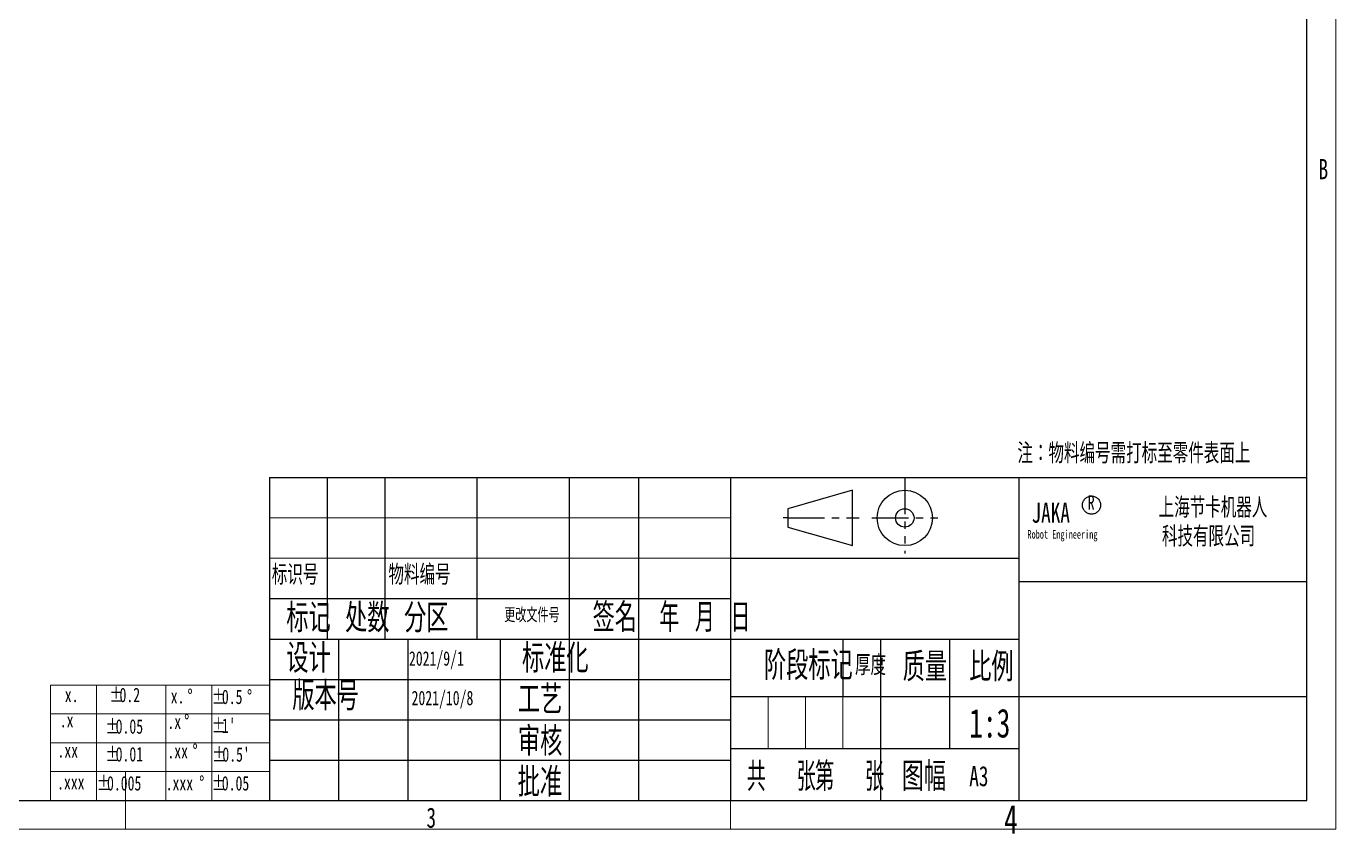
# Model space of a CAD drawing. Header units: millimetres. Extents: x 0 to 420, y -1 to 297.
# Drawn here: x 192.8 to 420, y -0.8 to 139.3 of the extents above; entities that cross this region are included whole.
import ezdxf

# ---------------------------------------------------------------- set-up
doc = ezdxf.new("R2010")
doc.units = ezdxf.units.MM
doc.linetypes.add('CENTERX2', pattern=[20.32, 12.7, -2.54, 2.54, -2.54])
doc.linetypes.add('PHANTOM', pattern=[12.7, 6.35, -1.27, 1.27, -1.27, 1.27, -1.27])
for name, color, linetype in [('中心线层', 7, 'CENTERX2'), ('文字层', 7, 'Continuous'), ('标注层', 7, 'Continuous')]:
    doc.layers.add(name, color=color, linetype=linetype)
doc.styles.add('SLDTEXTSTYLE0', font='TXT', dxfattribs={"width": 0.7})
doc.styles.add('SLDTEXTSTYLE1', font='TXT', dxfattribs={"width": 0.7, "bigfont": 'bigfont'})
doc.styles.add('SLDTEXTSTYLE2', font='TXT', dxfattribs={"width": 0.62, "bigfont": 'bigfont'})
doc.styles.add('SLDTEXTSTYLE3', font='TXT', dxfattribs={"width": 0.6, "bigfont": 'bigfont'})

# ---------------------------------------------------------------- blocks, each defined once
blk = doc.blocks.new('SW_NOTE_0')
at = {"layer": '文字层', "color": 0, "char_height": 3.5, "attachment_point": 2, "style": 'SLDTEXTSTYLE1'}
for s, insert in [('\\M+18FE3\\M+18A43节卡\\M+18AF7\\M+18AED\\M+1906C', (16.08, 4.51)), ('\\M+189C8\\M+18B5A\\M+1974C\\M+18CC0\\M+18CF6\\M+18E69', (15.31, -0.49))]:
    blk.add_mtext(s, dxfattribs=dict(at, insert=insert))
blk = doc.blocks.new('SW_NOTE_1')
at = {"color": 0, "linetype": 'Continuous', "lineweight": 18, "char_height": 2.5, "attachment_point": 1, "style": 'SLDTEXTSTYLE0'}
for s, insert in [('%%p', (0, 3.22)), ('0.05', (1.75, 3.22))]:
    blk.add_mtext(s, dxfattribs=dict(at, insert=insert))
blk = doc.blocks.new('SW_NOTE_2')
at = {"color": 0, "linetype": 'Continuous', "lineweight": 18, "char_height": 2.5, "attachment_point": 1, "style": 'SLDTEXTSTYLE0'}
for s, insert in [('%%p', (0, 3.22)), ("0.5'", (1.75, 3.22))]:
    blk.add_mtext(s, dxfattribs=dict(at, insert=insert))
blk = doc.blocks.new('SW_NOTE_3')
at = {"color": 0, "linetype": 'Continuous', "lineweight": 18, "char_height": 2.5, "attachment_point": 1, "style": 'SLDTEXTSTYLE0'}
for s, insert in [('%%p', (0, 3.22)), ("1'", (1.75, 3.22))]:
    blk.add_mtext(s, dxfattribs=dict(at, insert=insert))
blk = doc.blocks.new('SW_NOTE_4')
at = {"color": 0, "linetype": 'Continuous', "lineweight": 18, "char_height": 2.5, "attachment_point": 1, "style": 'SLDTEXTSTYLE0'}
for s, insert in [('x.', (0, 3.22)), ('%%d', (2.91, 3.22))]:
    blk.add_mtext(s, dxfattribs=dict(at, insert=insert))
blk = doc.blocks.new('SW_NOTE_5')
at = {"color": 0, "linetype": 'Continuous', "lineweight": 18, "char_height": 2.5, "attachment_point": 1, "style": 'SLDTEXTSTYLE0'}
for s, insert in [('.xxx', (0, 3.22)), ('%%d', (5.82, 3.22))]:
    blk.add_mtext(s, dxfattribs=dict(at, insert=insert))
blk = doc.blocks.new('SW_NOTE_6')
at = {"color": 0, "linetype": 'Continuous', "lineweight": 18, "char_height": 2.5, "attachment_point": 1, "style": 'SLDTEXTSTYLE0'}
for s, insert in [('.xx', (0, 3.22)), ('%%d', (4.36, 3.22))]:
    blk.add_mtext(s, dxfattribs=dict(at, insert=insert))
blk = doc.blocks.new('SW_NOTE_7')
at = {"color": 0, "linetype": 'Continuous', "lineweight": 18, "char_height": 2.5, "attachment_point": 1, "style": 'SLDTEXTSTYLE0'}
for s, insert in [('.x', (0, 3.22)), ('%%d', (2.91, 3.22))]:
    blk.add_mtext(s, dxfattribs=dict(at, insert=insert))
blk = doc.blocks.new('SW_NOTE_8')
at = {"color": 0, "linetype": 'Continuous', "lineweight": 18, "char_height": 2.5, "attachment_point": 1, "style": 'SLDTEXTSTYLE0'}
for s, insert in [('%%p', (0, 3.22)), ('0.5', (1.75, 3.22)), ('%%d', (6.11, 3.22))]:
    blk.add_mtext(s, dxfattribs=dict(at, insert=insert))
blk = doc.blocks.new('SW_NOTE_9')
at = {"color": 0, "linetype": 'Continuous', "lineweight": 18, "char_height": 2.5, "attachment_point": 1, "style": 'SLDTEXTSTYLE0'}
for s, insert in [('%%p', (0, 3.22)), ('0.005', (1.75, 3.22))]:
    blk.add_mtext(s, dxfattribs=dict(at, insert=insert))
blk = doc.blocks.new('SW_NOTE_10')
at = {"color": 0, "linetype": 'Continuous', "lineweight": 18, "char_height": 2.5, "attachment_point": 1, "style": 'SLDTEXTSTYLE0'}
for s, insert in [('%%p', (0, 3.22)), ('0.01', (1.75, 3.22))]:
    blk.add_mtext(s, dxfattribs=dict(at, insert=insert))
blk = doc.blocks.new('SW_NOTE_11')
at = {"color": 0, "linetype": 'Continuous', "lineweight": 18, "char_height": 2.5, "attachment_point": 1, "style": 'SLDTEXTSTYLE0'}
for s, insert in [('%%p', (0, 3.22)), ('0.05', (1.75, 3.22))]:
    blk.add_mtext(s, dxfattribs=dict(at, insert=insert))
blk = doc.blocks.new('SW_NOTE_12')
at = {"color": 0, "linetype": 'Continuous', "lineweight": 18, "char_height": 2.5, "attachment_point": 1, "style": 'SLDTEXTSTYLE0'}
for s, insert in [('%%p', (0, 3.22)), ('0.2', (1.75, 3.22))]:
    blk.add_mtext(s, dxfattribs=dict(at, insert=insert))

msp = doc.modelspace()

# ---------------------------------------------------------------- linework, layer by layer
at = {"color": 190, "linetype": 'Continuous', "lineweight": 25}
for p, q in [((415, 5), (415, 292)), ((25, 5), (415, 5))]:
    msp.add_line(p, q, dxfattribs=at)
at = {"color": 1, "linetype": 'Continuous', "lineweight": 18}
for p, q in [((420, 0), (420, 148.5)), ((235, 54), (315, 54)), ((235, 47), (315, 47)), ((321.5, 23), (321.5, 14)), ((328, 23), (328, 14)), ((334.5, 23), (334.5, 14)), ((0, 0), (420, 0))]:
    msp.add_line(p, q, dxfattribs=at)
at = {"color": 1, "linetype": 'Continuous', "lineweight": 25}
for p, q in [((235, 61), (415, 61)), ((235, 61), (235, 5)), ((245, 61), (245, 33)), ((255, 61), (255, 33)), ((271, 61), (271, 33)), ((287, 61), (287, 5)), ((299, 61), (299, 5)), ((315, 61), (315, 5)), ((365, 61), (365, 33)), ((365, 43), (415, 43)), ((235, 40), (315, 40)), ((235, 33), (365, 33)), ((247, 33), (247, 5)), ((259, 33), (259, 5)), ((275, 33), (275, 5)), ((340.9862, 33), (340.9862, 23)), ((353, 33), (353, 23)), ((365, 33), (365, 5)), ((235, 26), (315, 26)), ((315, 23), (415, 23)), ((340.9862, 23), (340.9862, 14)), ((353, 23), (353, 14)), ((235, 19), (315, 19)), ((315, 14), (365, 14)), ((340.9862, 14), (340.9862, 5)), ((235, 12), (315, 12))]:
    msp.add_line(p, q, dxfattribs=at)
at = {"color": 190, "linetype": 'Continuous', "lineweight": 18}
for p, q in [((235, 25), (197, 25)), ((197, 25), (197, 20)), ((205, 20), (205, 25)), ((217, 20), (217, 25)), ((225, 20), (225, 25)), ((235, 25), (235, 5)), ((197, 5), (197, 20)), ((197, 20), (235, 20)), ((205, 20), (205, 5)), ((217, 20), (217, 5)), ((225, 20), (225, 5)), ((197, 15), (235, 15)), ((235, 10), (197, 10)), ((210, 5), (210, 10)), ((197, 5), (235, 5)), ((210, 0), (210, 5))]:
    msp.add_line(p, q, dxfattribs=at)
at = {"color": 7, "linetype": 'Continuous', "lineweight": 18}
msp.add_line((315, 5), (315, 0), dxfattribs=at)
at = {"layer": '中心线层', "color": 1}
msp.add_line((334.5, 33), (334.5, 23), dxfattribs=at)
at = {"layer": '中心线层', "color": 11}
msp.add_circle((377.6244, 56.2314), 1.5752, dxfattribs=at)
at = {"layer": '文字层', "linetype": 'PHANTOM'}
for p, q in [((345.2251, 61.0137), (345.2251, 47.8106)), ((324.9394, 54), (336.1394, 54)), ((339.5117, 54), (351.7082, 54))]:
    msp.add_line(p, q, dxfattribs=at)
at = {"layer": '文字层'}
for p, q in [((336.1394, 58.8), (324.9394, 55.6)), ((336.1394, 49.2), (336.1394, 58.8)), ((324.9394, 55.6), (324.9394, 52.4)), ((324.9394, 54), (324.1179, 54)), ((324.9394, 52.4), (336.1394, 49.2)), ((336.1394, 54), (337.321, 54))]:
    msp.add_line(p, q, dxfattribs=at)
for radius in [4.8, 1.6]:
    msp.add_circle((345.2251, 54), radius, dxfattribs=at)
at = {"layer": '标注层', "color": 1}
msp.add_line((315, 47), (365, 47), dxfattribs=at)

# ---------------------------------------------------------------- block references
at = {"color": 190, "linetype": 'Continuous', "lineweight": 18}
for name, p in [('SW_NOTE_12', (207.2405, 21.325)), ('SW_NOTE_4', (217.8766, 21.0981)), ('SW_NOTE_8', (225, 21)), ('SW_NOTE_11', (206.5703, 15.8598)), ('SW_NOTE_7', (217.2993, 16.6959)), ('SW_NOTE_3', (225, 16)), ('SW_NOTE_10', (206.5703, 11.0377)), ('SW_NOTE_6', (217.2993, 11.5721)), ('SW_NOTE_2', (225.0843, 11)), ('SW_NOTE_9', (205.0738, 6.004)), ('SW_NOTE_5', (217, 6.0314)), ('SW_NOTE_1', (224.9863, 6))]:
    msp.add_blockref(name, p, dxfattribs=at)
at = {"layer": '文字层', "color": 4}
msp.add_blockref('SW_NOTE_0', (382.6123, 53.0272), dxfattribs=at)

# ---------------------------------------------------------------- texts
at = {"color": 5, "linetype": 'Continuous', "lineweight": 18, "attachment_point": 2, "style": 'SLDTEXTSTYLE0'}
for s, insert, char_height in [('B', (417.8431, 116.2617), 3.5), ('3', (263.0742, 3.7617), 3.5), ('4', (363.6404, 4.2061), 5)]:
    msp.add_mtext(s, dxfattribs=dict(at, insert=insert, char_height=char_height))
at = {"color": 4, "linetype": 'Continuous', "lineweight": 18, "attachment_point": 2}
for s, insert, char_height, style in [('标记', (241.7811, 39.1502), 5, 'SLDTEXTSTYLE1'), ('处\\M+19094', (251.9753, 39.1502), 5, 'SLDTEXTSTYLE1'), ('\\M+195AA\\M+18BE6', (262.2095, 39.1502), 5, 'SLDTEXTSTYLE1'), ('\\M+18D58\\M+189FC\\M+195B6\\M+18C8F\\M+18D86', (280.5372, 38.4075), 2.5, 'SLDTEXTSTYLE1'), ('签\\M+196BC', (294.913, 39.2163), 5, 'SLDTEXTSTYLE1'), ('\\M+1944E \\M+18C8E \\M+193FA', (310.5359, 39.2163), 5, 'SLDTEXTSTYLE2'), ('设计', (241.7915, 32.1534), 5, 'SLDTEXTSTYLE1'), ('标\\M+18F79\\M+189BB', (284.5916, 32.1534), 5, 'SLDTEXTSTYLE1'), ('阶\\M+19269标记', (328.4889, 30.9033), 5, 'SLDTEXTSTYLE1'), ('质\\M+197CA', (348.7142, 30.6602), 5, 'SLDTEXTSTYLE1'), ('\\M+194E4\\M+197E1', (360.2532, 30.6602), 5, 'SLDTEXTSTYLE1'), ('\\M+194C5\\M+1967B\\M+18D86', (244.7426, 25.6301), 5, 'SLDTEXTSTYLE1'), ('\\M+18D48艺', (281.9618, 24.9897), 5, 'SLDTEXTSTYLE1'), ('审\\M+18A6A', (281.9603, 17.7491), 5, 'SLDTEXTSTYLE1'), ('\\M+18BA4  张', (323.8014, 11.62), 5, 'SLDTEXTSTYLE3'), ('\\M+191E6  张', (335.6421, 11.62), 5, 'SLDTEXTSTYLE3'), ('图\\M+1959D', (348.5398, 11.6408), 5, 'SLDTEXTSTYLE1'), ('\\M+194E1\\M+18F79', (281.9168, 10.6736), 5, 'SLDTEXTSTYLE1')]:
    msp.add_mtext(s, dxfattribs=dict(at, insert=insert, char_height=char_height, style=style))
at = {"color": 190, "linetype": 'Continuous', "lineweight": 18, "char_height": 2.5, "attachment_point": 1, "style": 'SLDTEXTSTYLE0'}
for s, insert in [('x.', (199.4956, 24.5477)), ('.x', (198.6319, 20.1763)), ('.xx', (198.2316, 14.9293)), ('.xxx', (198.1639, 9.3949))]:
    msp.add_mtext(s, dxfattribs=dict(at, insert=insert))
at = {"color": 2, "linetype": 'Continuous', "lineweight": 18, "attachment_point": 2, "style": 'SLDTEXTSTYLE0'}
for s, insert, char_height in [('1:3', (359.9652, 20.9127), 5), ('A3', (358.0735, 10.9645), 3.5)]:
    msp.add_mtext(s, dxfattribs=dict(at, insert=insert, char_height=char_height))
at = {"layer": '中心线层', "attachment_point": 1, "style": 'SLDTEXTSTYLE0'}
for s, insert, char_height in [('R', (376.9653, 57.9464), 2.5), ('JAKA', (367.209, 56.6668), 3.5), ('Robot Engineering', (366.5072, 51.9084), 1.5)]:
    msp.add_mtext(s, dxfattribs=dict(at, insert=insert, char_height=char_height))
at = {"layer": '中心线层', "color": 4, "char_height": 3.5, "style": 'SLDTEXTSTYLE1'}
for s, insert, attachment_point in [('标识\\M+18D86', (235.4114, 45.9022), 1), ('\\M+195A8\\M+197BF编\\M+18D86', (255.647, 45.9022), 1), ('\\M+18CFA\\M+19378', (339.2867, 30.2265), 2)]:
    msp.add_mtext(s, dxfattribs=dict(at, insert=insert, attachment_point=attachment_point))
at = {"layer": '中心线层', "color": 2, "char_height": 2.5, "attachment_point": 1, "style": 'SLDTEXTSTYLE0'}
for s, insert in [('2021/9/1', (259.203, 30.8717)), ('2021/10/8', (259.6581, 24.0213))]:
    msp.add_mtext(s, dxfattribs=dict(at, insert=insert))
at = {"layer": '文字层', "insert": (364.7577, 66.9567), "char_height": 3.5, "attachment_point": 1, "style": 'SLDTEXTSTYLE1'}
msp.add_mtext('\\M+1928D\\M+18146\\M+195A8\\M+197BF编\\M+18D86\\M+18EF9\\M+191C5标\\M+18E8A\\M+197EB\\M+18C8F\\M+1955C\\M+196CA\\M+18FE3', dxfattribs=at)

doc.saveas('drawing.dxf')
